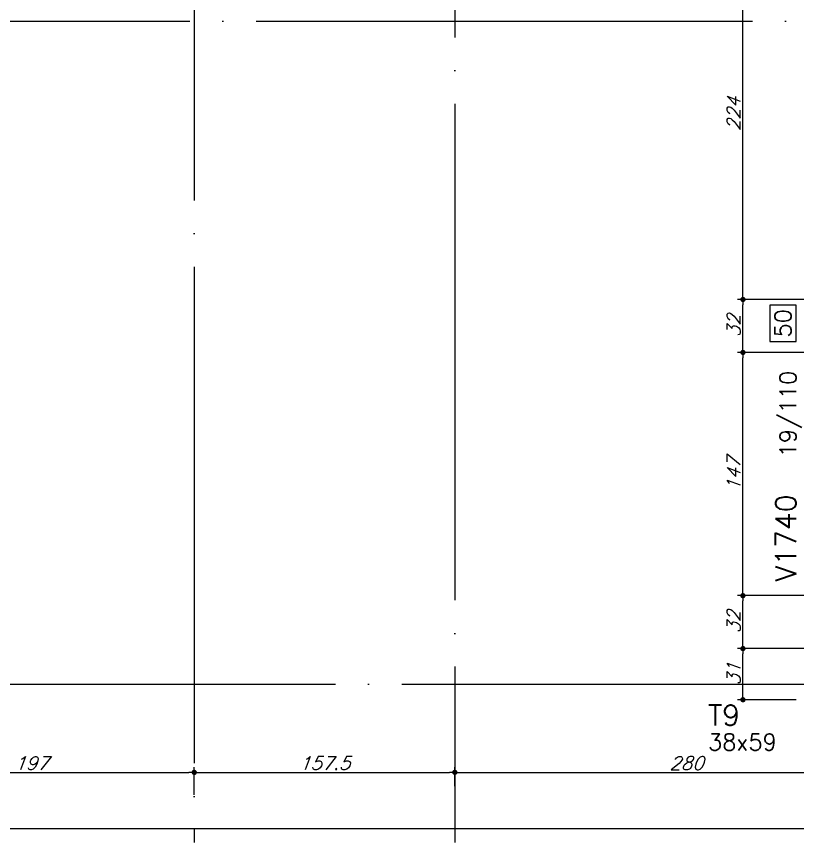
# Model space of a CAD drawing. Header units: millimetres. Extents: x -2368 to 4502, y -2283 to 2217.
# Drawn here: x 1020.5 to 1492.6, y -980.8 to -481.6 of the extents above; entities that cross this region are included whole.
import ezdxf
from ezdxf.enums import TextEntityAlignment as Align

# ---------------------------------------------------------------- set-up
doc = ezdxf.new("R2010")
doc.units = ezdxf.units.MM
doc.header["$LTSCALE"] = 50
doc.linetypes.add('EIXO', pattern=[6.8, 6, -0.4, 0, -0.4])
for name, color, linetype in [('F-COTAS', 106, 'Continuous'), ('F-COTAS ANCORAGEM', 106, 'Continuous'), ('F-EIXO', 12, 'EIXO'), ('F-PILARES-DIM', 172, 'Continuous'), ('F-PILARES-NOME', 170, 'Continuous'), ('F-TEXTO', 6, 'Continuous'), ('F-VIGAS-DIM', 2, 'Continuous'), ('F-VIGAS-NOME', 4, 'Continuous')]:
    doc.layers.add(name, color=color, linetype=linetype)
doc.styles.add('CP-TEXT-INCL', font='romans.shx', dxfattribs={"oblique": 20})
doc.styles.add('MCP', font='romans.shx')
doc.styles.add('ROMANS', font='romans.shx')
doc.dimstyles.new('CP-COTAS-50', dxfattribs={"dimscale": 0.64, "dimtxt": 12.5, "dimasz": 5, "dimexe": 5, "dimexo": 5, "dimgap": 2.5, "dimtad": 1, "dimdec": 1, "dimdsep": 46, "dimtxsty": 'CP-TEXT-INCL', "dimblk1": 'DOT', "dimblk2": 'DOT', "dimsah": 1, "dimcen": 9, "dimclrd": 256, "dimclre": 256, "dimclrt": 256, "dimadec": 0, "dimazin": 0, "dimtfac": 1, "dimtdec": 1, "dimtmove": 2, "dimatfit": 3, "dimldrblk": 'DOT', "dimfxl": 5, "dimtolj": 1, "dimarcsym": 0})

# ---------------------------------------------------------------- blocks, each defined once
blk = doc.blocks.new('*U5')
at = {"layer": 'F-VIGAS-DIM', "color": 1}
blk.add_lwpolyline([(0, 0), (22, 0), (22, 16), (0, 16)], close=True, dxfattribs=at)
at = {"layer": 'F-VIGAS-DIM', "style": 'MCP'}
blk.add_attdef('DIM', text='', height=10, dxfattribs=at).set_placement((11, 8), align=Align.MIDDLE_CENTER)
blk = doc.blocks.new('*U14')
at = {"layer": 'F-EIXO'}
blk.add_line((0, 0), (4945.5, 0), dxfattribs=at)
at = {"layer": 'F-TEXTO', "style": 'ROMANS'}
blk.add_attdef('EIXO', text='', height=17.5, dxfattribs=at).set_placement((-28.21, 0), align=Align.MIDDLE_CENTER)
blk = doc.blocks.new('*U21')
at = {"layer": 'F-EIXO'}
blk.add_line((0, 0), (0, -2728.58), dxfattribs=at)
at = {"layer": 'F-TEXTO', "style": 'ROMANS'}
blk.add_attdef('EIXO', text='', height=17.5, rotation=360, dxfattribs=at).set_placement((0, 28.21), align=Align.MIDDLE_CENTER)
blk = doc.blocks.new('*U19')
at = {"layer": 'F-EIXO'}
blk.add_line((0, 0), (0, -2827.07), dxfattribs=at)
at = {"layer": 'F-TEXTO', "style": 'ROMANS'}
blk.add_attdef('EIXO', text='', height=17.5, rotation=360, dxfattribs=at).set_placement((0, 28.21), align=Align.MIDDLE_CENTER)
blk = doc.blocks.new('*U17')
at = {"layer": 'F-EIXO'}
blk.add_line((0, 0), (4857.54, 0), dxfattribs=at)
at = {"layer": 'F-TEXTO', "style": 'ROMANS'}
blk.add_attdef('EIXO', text='', height=17.5, dxfattribs=at).set_placement((-28.21, 0), align=Align.MIDDLE_CENTER)
blk = doc.blocks.new('_DOT')
at = {"color": 0, "linetype": 'ByBlock'}
blk.add_line((-0.5, 0), (-1, 0), dxfattribs=at)
at = {"color": 0, "linetype": 'ByBlock', "const_width": 0.5}
blk.add_lwpolyline([(-0.25, 0, 1), (0.25, 0, 1)], format="xyb", close=True, dxfattribs=at)
blk = doc.blocks.new('*D224')
at = {"layer": 'DEFPOINTS', "color": 0, "transparency": 16777216}
for p in [(-1389, -579), (2295, -855.53), (2295, -972.32)]:
    blk.add_point(p, dxfattribs=at)
at = {"layer": 'F-COTAS', "lineweight": -2, "transparency": 16777216}
for p, q in [((-1389, -582.2), (-1389, -975.52)), ((2295, -858.73), (2295, -975.52)), ((-1385.8, -972.32), (2291.8, -972.32))]:
    blk.add_line(p, q, dxfattribs=at)
at = {"layer": 'F-COTAS', "lineweight": -2, "transparency": 16777216, "xscale": 3.2, "yscale": 3.2, "zscale": 3.2, "rotation": 180}
blk.add_blockref('_DOT', (-1389, -972.32), dxfattribs=at)
at = {"layer": 'F-COTAS', "lineweight": -2, "transparency": 16777216, "xscale": 3.2, "yscale": 3.2, "zscale": 3.2}
blk.add_blockref('_DOT', (2295, -972.32), dxfattribs=at)
at = {"layer": 'F-COTAS', "transparency": 16777216, "insert": (453, -966.72), "char_height": 8, "attachment_point": 5, "style": 'CP-TEXT-INCL'}
blk.add_mtext('\\A1;3684', dxfattribs=at)
blk = doc.blocks.new('*D234')
at = {"layer": 'DEFPOINTS', "color": 0, "transparency": 16777216}
for p in [(1128, -938.39), (931, -949.94), (1128, -955.25)]:
    blk.add_point(p, dxfattribs=at)
at = {"layer": 'F-COTAS', "lineweight": -2, "transparency": 16777216}
for p, q in [((931, -946.74), (931, -935.19)), ((934.2, -938.39), (1124.8, -938.39)), ((1128, -952.05), (1128, -935.19))]:
    blk.add_line(p, q, dxfattribs=at)
at = {"layer": 'F-COTAS', "lineweight": -2, "transparency": 16777216, "xscale": 3.2, "yscale": 3.2, "zscale": 3.2, "rotation": 180}
blk.add_blockref('_DOT', (931, -938.39), dxfattribs=at)
at = {"layer": 'F-COTAS', "lineweight": -2, "transparency": 16777216, "xscale": 3.2, "yscale": 3.2, "zscale": 3.2}
blk.add_blockref('_DOT', (1128, -938.39), dxfattribs=at)
at = {"layer": 'F-COTAS', "transparency": 16777216, "insert": (1029.5, -932.79), "char_height": 8, "attachment_point": 5, "style": 'CP-TEXT-INCL'}
blk.add_mtext('\\A1;197', dxfattribs=at)
blk = doc.blocks.new('*D235')
at = {"layer": 'DEFPOINTS', "color": 0, "transparency": 16777216}
for p in [(1285.5, -938.39), (1285.5, -949.94), (1128, -955.25)]:
    blk.add_point(p, dxfattribs=at)
at = {"layer": 'F-COTAS', "lineweight": -2, "transparency": 16777216}
for p, q in [((1128, -952.05), (1128, -935.19)), ((1131.2, -938.39), (1282.3, -938.39)), ((1285.5, -946.74), (1285.5, -935.19))]:
    blk.add_line(p, q, dxfattribs=at)
at = {"layer": 'F-COTAS', "lineweight": -2, "transparency": 16777216, "xscale": 3.2, "yscale": 3.2, "zscale": 3.2, "rotation": 180}
blk.add_blockref('_DOT', (1128, -938.39), dxfattribs=at)
at = {"layer": 'F-COTAS', "lineweight": -2, "transparency": 16777216, "xscale": 3.2, "yscale": 3.2, "zscale": 3.2}
blk.add_blockref('_DOT', (1285.5, -938.39), dxfattribs=at)
at = {"layer": 'F-COTAS', "transparency": 16777216, "insert": (1206.75, -932.79), "char_height": 8, "attachment_point": 5, "style": 'CP-TEXT-INCL'}
blk.add_mtext('\\A1;157.5', dxfattribs=at)
blk = doc.blocks.new('*D236')
at = {"layer": 'DEFPOINTS', "color": 0, "transparency": 16777216}
for p in [(1565.5, -938.39), (1285.5, -949.94), (1565.5, -954.5)]:
    blk.add_point(p, dxfattribs=at)
at = {"layer": 'F-COTAS', "lineweight": -2, "transparency": 16777216}
for p, q in [((1285.5, -946.74), (1285.5, -935.19)), ((1288.7, -938.39), (1562.3, -938.39)), ((1565.5, -951.3), (1565.5, -935.19))]:
    blk.add_line(p, q, dxfattribs=at)
at = {"layer": 'F-COTAS', "lineweight": -2, "transparency": 16777216, "xscale": 3.2, "yscale": 3.2, "zscale": 3.2, "rotation": 180}
blk.add_blockref('_DOT', (1285.5, -938.39), dxfattribs=at)
at = {"layer": 'F-COTAS', "lineweight": -2, "transparency": 16777216, "xscale": 3.2, "yscale": 3.2, "zscale": 3.2}
blk.add_blockref('_DOT', (1565.5, -938.39), dxfattribs=at)
at = {"layer": 'F-COTAS', "transparency": 16777216, "insert": (1425.5, -932.79), "char_height": 8, "attachment_point": 5, "style": 'CP-TEXT-INCL'}
blk.add_mtext('\\A1;280', dxfattribs=at)
blk = doc.blocks.new('*D493')
at = {"layer": 'DEFPOINTS', "color": 0, "transparency": 16777216}
for p in [(1459.67, -863.6), (1524, -863.6), (1495, -894.5)]:
    blk.add_point(p, dxfattribs=at)
at = {"layer": 'F-COTAS ANCORAGEM', "lineweight": -2, "transparency": 16777216}
for p, q in [((1520.8, -863.6), (1456.47, -863.6)), ((1459.67, -891.3), (1459.67, -866.8)), ((1491.8, -894.5), (1456.47, -894.5))]:
    blk.add_line(p, q, dxfattribs=at)
at = {"layer": 'F-COTAS ANCORAGEM', "lineweight": -2, "transparency": 16777216, "xscale": 3.2, "yscale": 3.2, "zscale": 3.2}
for p, rotation in [((1459.67, -863.6), 90), ((1459.67, -894.5), 270)]:
    blk.add_blockref('_DOT', p, dxfattribs=dict(at, rotation=rotation))
at = {"layer": 'F-COTAS ANCORAGEM', "transparency": 16777216, "insert": (1454.07, -879.05), "char_height": 8, "attachment_point": 5, "rotation": 90, "style": 'CP-TEXT-INCL'}
blk.add_mtext('\\A1;31', dxfattribs=at)
blk = doc.blocks.new('*D494')
at = {"layer": 'DEFPOINTS', "color": 0, "transparency": 16777216}
for p in [(1459.67, -831.6), (1524, -831.6), (1524, -863.6)]:
    blk.add_point(p, dxfattribs=at)
at = {"layer": 'F-COTAS ANCORAGEM', "lineweight": -2, "transparency": 16777216}
for p, q in [((1520.8, -831.6), (1456.47, -831.6)), ((1459.67, -860.4), (1459.67, -834.8)), ((1520.8, -863.6), (1456.47, -863.6))]:
    blk.add_line(p, q, dxfattribs=at)
at = {"layer": 'F-COTAS ANCORAGEM', "lineweight": -2, "transparency": 16777216, "xscale": 3.2, "yscale": 3.2, "zscale": 3.2}
for p, rotation in [((1459.67, -831.6), 90), ((1459.67, -863.6), 270)]:
    blk.add_blockref('_DOT', p, dxfattribs=dict(at, rotation=rotation))
at = {"layer": 'F-COTAS ANCORAGEM', "transparency": 16777216, "insert": (1454.07, -847.6), "char_height": 8, "attachment_point": 5, "rotation": 90, "style": 'CP-TEXT-INCL'}
blk.add_mtext('\\A1;32', dxfattribs=at)
blk = doc.blocks.new('*D495')
at = {"layer": 'DEFPOINTS', "color": 0, "transparency": 16777216}
for p in [(1459.67, -684.6), (1524, -684.6), (1524, -831.6)]:
    blk.add_point(p, dxfattribs=at)
at = {"layer": 'F-COTAS ANCORAGEM', "lineweight": -2, "transparency": 16777216}
for p, q in [((1520.8, -684.6), (1456.47, -684.6)), ((1459.67, -828.4), (1459.67, -687.8)), ((1520.8, -831.6), (1456.47, -831.6))]:
    blk.add_line(p, q, dxfattribs=at)
at = {"layer": 'F-COTAS ANCORAGEM', "lineweight": -2, "transparency": 16777216, "xscale": 3.2, "yscale": 3.2, "zscale": 3.2}
for p, rotation in [((1459.67, -684.6), 90), ((1459.67, -831.6), 270)]:
    blk.add_blockref('_DOT', p, dxfattribs=dict(at, rotation=rotation))
at = {"layer": 'F-COTAS ANCORAGEM', "transparency": 16777216, "insert": (1454.07, -758.1), "char_height": 8, "attachment_point": 5, "rotation": 90, "style": 'CP-TEXT-INCL'}
blk.add_mtext('\\A1;147', dxfattribs=at)
blk = doc.blocks.new('*D496')
at = {"layer": 'DEFPOINTS', "color": 0, "transparency": 16777216}
for p in [(1459.67, -652.6), (1524, -652.6), (1524, -684.6)]:
    blk.add_point(p, dxfattribs=at)
at = {"layer": 'F-COTAS ANCORAGEM', "lineweight": -2, "transparency": 16777216}
for p, q in [((1520.8, -652.6), (1456.47, -652.6)), ((1459.67, -681.4), (1459.67, -655.8)), ((1520.8, -684.6), (1456.47, -684.6))]:
    blk.add_line(p, q, dxfattribs=at)
at = {"layer": 'F-COTAS ANCORAGEM', "lineweight": -2, "transparency": 16777216, "xscale": 3.2, "yscale": 3.2, "zscale": 3.2}
for p, rotation in [((1459.67, -652.6), 90), ((1459.67, -684.6), 270)]:
    blk.add_blockref('_DOT', p, dxfattribs=dict(at, rotation=rotation))
at = {"layer": 'F-COTAS ANCORAGEM', "transparency": 16777216, "insert": (1454.07, -668.6), "char_height": 8, "attachment_point": 5, "rotation": 90, "style": 'CP-TEXT-INCL'}
blk.add_mtext('\\A1;32', dxfattribs=at)
blk = doc.blocks.new('*D497')
at = {"layer": 'DEFPOINTS', "color": 0, "transparency": 16777216}
for p in [(1459.67, -428.6), (1524, -428.6), (1524, -652.6)]:
    blk.add_point(p, dxfattribs=at)
at = {"layer": 'F-COTAS ANCORAGEM', "lineweight": -2, "transparency": 16777216}
for p, q in [((1520.8, -428.6), (1456.47, -428.6)), ((1459.67, -649.4), (1459.67, -431.8)), ((1520.8, -652.6), (1456.47, -652.6))]:
    blk.add_line(p, q, dxfattribs=at)
at = {"layer": 'F-COTAS ANCORAGEM', "lineweight": -2, "transparency": 16777216, "xscale": 3.2, "yscale": 3.2, "zscale": 3.2}
for p, rotation in [((1459.67, -428.6), 90), ((1459.67, -652.6), 270)]:
    blk.add_blockref('_DOT', p, dxfattribs=dict(at, rotation=rotation))
at = {"layer": 'F-COTAS ANCORAGEM', "transparency": 16777216, "insert": (1454.07, -540.6), "char_height": 8, "attachment_point": 5, "rotation": 90, "style": 'CP-TEXT-INCL'}
blk.add_mtext('\\A1;224', dxfattribs=at)

msp = doc.modelspace()

# ---------------------------------------------------------------- block references
at = {"layer": 'F-EIXO', "linetype": 'Continuous'}
for name, p in [('*U19', (1285.5, 1846.305)), ('*U21', (1128, 1747.82)), ('*U14', (-1895.471, -484.5)), ('*U17', (-1807.517, -885))]:
    msp.add_blockref(name, p, dxfattribs=at)
at = {"layer": 'F-VIGAS-DIM', "linetype": 'Continuous', "rotation": 90}
msp.add_blockref('*U5', (1491.875, -678), dxfattribs=at).add_auto_attribs({'DIM': '50'})

# ---------------------------------------------------------------- texts
at = {"layer": 'F-PILARES-DIM', "linetype": 'Continuous', "style": 'MCP'}
msp.add_text('38x59', height=10, dxfattribs=at).set_placement((1438.57, -925.125))
at = {"layer": 'F-PILARES-NOME', "linetype": 'Continuous', "style": 'MCP'}
msp.add_text('T9', height=12.5, dxfattribs=at).set_placement((1438.57, -910.125))
at = {"layer": 'F-VIGAS-DIM', "linetype": 'Continuous', "style": 'MCP'}
msp.add_text('19/110', height=10, rotation=90, dxfattribs=at).set_placement((1491.875, -748))
at = {"layer": 'F-VIGAS-NOME', "linetype": 'Continuous', "style": 'MCP'}
msp.add_text('V1740', height=12.5, rotation=90, dxfattribs=at).set_placement((1491.875, -823))

# ---------------------------------------------------------------- dimensions: what is measured, and where the dimension line sits
at = {"layer": 'F-COTAS'}
for base, p1, p2, picture, middle in [((2295, -972.319), (-1389, -579), (2295, -855.53), '*D224', (453, -966.719)), ((1128, -938.39), (931, -949.943), (1128, -955.246), '*D234', (1029.5, -932.79)), ((1285.5, -938.39), (1128, -955.246), (1285.5, -949.943), '*D235', (1206.75, -932.79)), ((1565.5, -938.39), (1285.5, -949.943), (1565.5, -954.498), '*D236', (1425.5, -932.79))]:
    dim = msp.add_linear_dim(base=base, p1=p1, p2=p2, dimstyle='CP-COTAS-50', dxfattribs=at)
    dim.commit()
    dim.dimension.update_dxf_attribs({"geometry": picture, "text_midpoint": middle})
at = {"layer": 'F-COTAS ANCORAGEM'}
for base, p1, p2, picture, middle in [((1459.668, -428.602), (1524, -652.602), (1524, -428.602), '*D497', (1454.068, -540.602)), ((1459.668, -652.602), (1524, -684.602), (1524, -652.602), '*D496', (1454.068, -668.602)), ((1459.668, -684.602), (1524, -831.602), (1524, -684.602), '*D495', (1454.068, -758.102)), ((1459.668, -831.602), (1524, -863.602), (1524, -831.602), '*D494', (1454.068, -847.602)), ((1459.668, -863.602), (1495, -894.5), (1524, -863.602), '*D493', (1454.068, -879.051))]:
    dim = msp.add_linear_dim(base=base, p1=p1, p2=p2, angle=90, dimstyle='CP-COTAS-50', override={"dimdec": 0, "dimfxl": 7.5}, dxfattribs=at)
    dim.commit()
    dim.dimension.update_dxf_attribs({"geometry": picture, "text_midpoint": middle})

doc.saveas('drawing.dxf')
